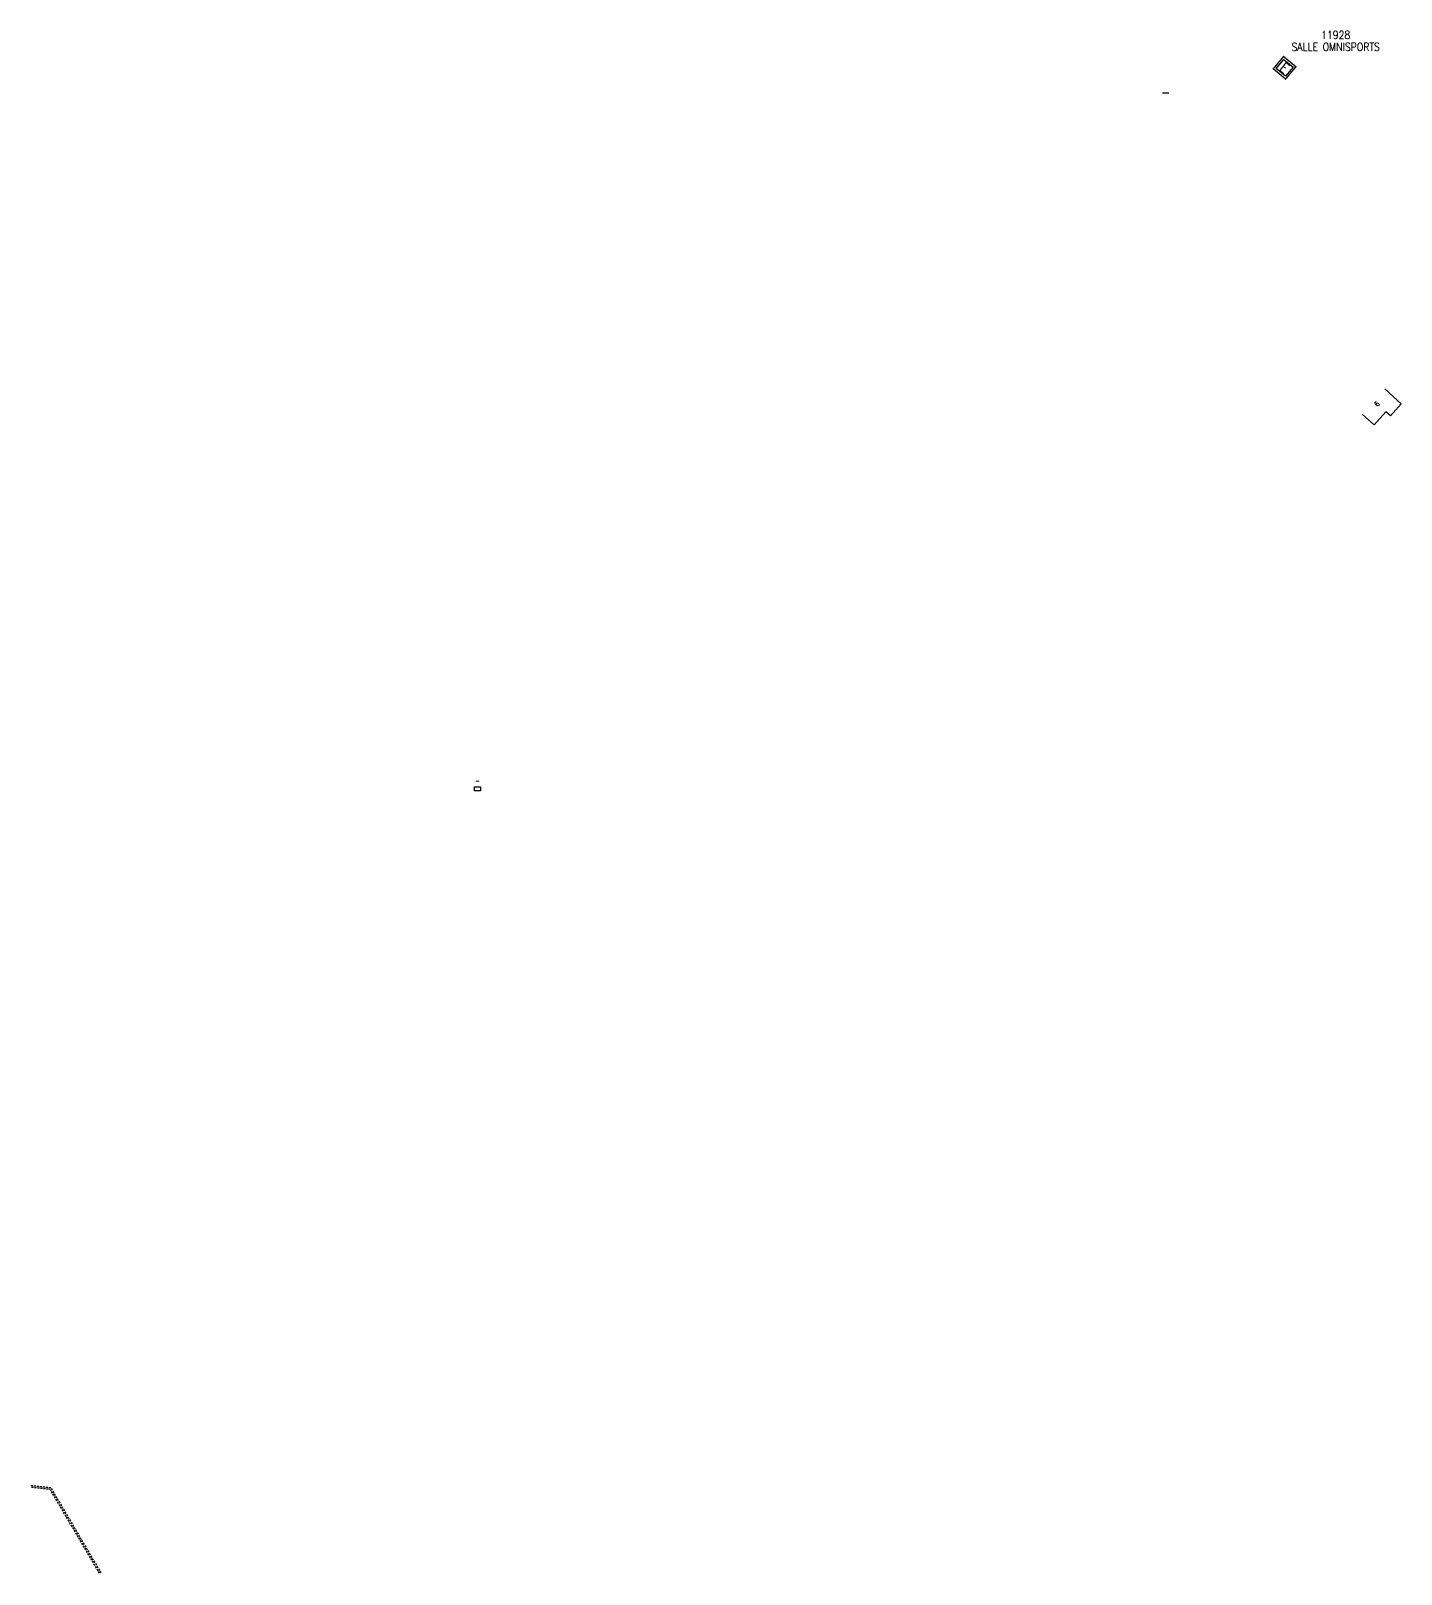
# Model space of a CAD drawing. Header units: millimetres. Extents: x 140034 to 140833, y 129005 to 129880.
# Drawn here: x 140490.2 to 140832.7, y 129036.9 to 129422.7 of the extents above; entities that cross this region are included whole.
import ezdxf
from ezdxf.enums import TextEntityAlignment as Align

# ---------------------------------------------------------------- set-up
doc = ezdxf.new("R2010")
doc.units = ezdxf.units.MM
doc.linetypes.add('DASHED', pattern=[0.75, 0.5, -0.25])
doc.layers.get('0').update_dxf_attribs({"linetype": 'CONTINUOUS'})
for name, color, linetype in [('BB01', 7, 'CONTINUOUS'), ('BB06', 7, 'CONTINUOUS'), ('BR12', 7, 'CONTINUOUS'), ('M_200', 7, 'CONTINUOUS'), ('W0100', 7, 'CONTINUOUS'), ('W0112', 1, 'DASHED')]:
    doc.layers.add(name, color=color, linetype=linetype)
doc.styles.add('B_ROMANS', font='ROMANS.shx', dxfattribs={"width": 0.75})
doc.styles.add('M_ROMANS', font='ROMANS.shx', dxfattribs={"width": 0.75})
doc.styles.get("Standard").update_dxf_attribs({"font": 'romans.shx', "width": 0.85})

# ---------------------------------------------------------------- blocks, each defined once
blk = doc.blocks.new('M_200_56')
at = {"color": 0, "linetype": 'Continuous', "const_width": 0.35, "flags": 128}
blk.add_lwpolyline([(2, 2), (2, -2), (-2, -2), (-2, 2)], close=True, dxfattribs=at)
at = {"color": 0, "linetype": 'Continuous'}
blk.add_lwpolyline([(-1.5, 1.5), (1.5, 1.5), (1.5, -1.5), (-1.5, -1.5)], close=True, dxfattribs=at)
at = {"color": 0, "linetype": 'Continuous', "width": 0.85}
blk.add_text('E', height=2.5, dxfattribs=at).set_placement((0, 0), align=Align.MIDDLE_CENTER)
for tag, p in [('NUM', (0, 15.06)), ('NOM', (0, 8.65))]:
    blk.add_attdef(tag, text='', height=4, dxfattribs=at).set_placement(p, align=Align.MIDDLE)
at = {"color": 0, "linetype": 'Continuous', "style": 'M_ROMANS', "width": 0.75, "flags": 3}
for tag, p in [('DEF_COUP', (-0.13, -7.49)), ('DEF_LEG', (-0.13, -4.99)), ('DEF_TYPE', (-0.13, -9.99))]:
    blk.add_attdef(tag, text='', height=1.2, dxfattribs=at).set_placement(p, align=Align.MIDDLE)
blk = doc.blocks.new('BR1202')
at = {"color": 0, "linetype": 'Continuous', "flags": 128}
blk.add_lwpolyline([(-0.75, -0.5), (-0.75, 0.5), (0.75, 0.5), (0.75, -0.5), (-0.75, -0.5)], dxfattribs=at)
at = {"color": 0, "linetype": 'Continuous', "style": 'B_ROMANS', "width": 0.75}
blk.add_attdef('NUM', text='', height=1.2, dxfattribs=at).set_placement((0, 2), align=Align.MIDDLE)
at = {"color": 0, "linetype": 'Continuous', "style": 'B_ROMANS', "width": 0.75, "flags": 3}
for tag, p in [('DEF_LEG', (0, -10)), ('DEF_COUP', (0, -12.5)), ('DEF_TYPE', (0, -15))]:
    blk.add_attdef(tag, text='', height=1.2, dxfattribs=at).set_placement(p, align=Align.MIDDLE)

msp = doc.modelspace()

# ---------------------------------------------------------------- linework, layer by layer
at = {"layer": 'BB01', "color": 252, "flags": 128}
msp.add_lwpolyline([(140828.61, 129333.15), (140832.72, 129329.43), (140830.02, 129326.46), (140828.93, 129327.45), (140825.95, 129324.15), (140823.05, 129326.78)], dxfattribs=at)
at = {"layer": 'W0100', "color": 253, "flags": 128}
msp.add_lwpolyline([(140774.69, 129407.13), (140773.06, 129407.13)], dxfattribs=at)
at = {"layer": 'W0112', "color": 252, "flags": 128}
for points in [[(140490.25, 129059.05), (140495.2, 129058.51), (140507.79, 129037.1)], [(140490.4, 129058.63), (140494.96, 129058.14), (140507.46, 129036.87)]]:
    msp.add_lwpolyline(points, dxfattribs=at)

# ---------------------------------------------------------------- block references
at = {"layer": 'BR12', "color": 252}
msp.add_blockref('BR1202', (140601.86, 129233.17), dxfattribs=at).add_auto_attribs({'NUM': '-'})
at = {"layer": 'M_200'}
ref = msp.add_blockref('M_200_56', (140803.59, 129413.45), dxfattribs=dict(at, rotation=320.0865243857286))
ref.add_attrib('NUM', '11928', dxfattribs={"layer": '0', "color": 0, "linetype": 'Continuous', "height": 2, "width": 0.85}).set_placement((140816.36, 129421.68), align=Align.MIDDLE)
ref.add_attrib('NOM', 'SALLE OMNISPORTS', dxfattribs={"layer": '0', "color": 0, "linetype": 'Continuous', "height": 2, "width": 0.85}).set_placement((140816.36, 129418.68), align=Align.MIDDLE)

# ---------------------------------------------------------------- texts
at = {"layer": 'BB06', "color": 252}
msp.add_text('6', height=1.25, rotation=48.9298, dxfattribs=at).set_placement((140826.68, 129329.4), align=Align.MIDDLE)

doc.saveas('drawing.dxf')
